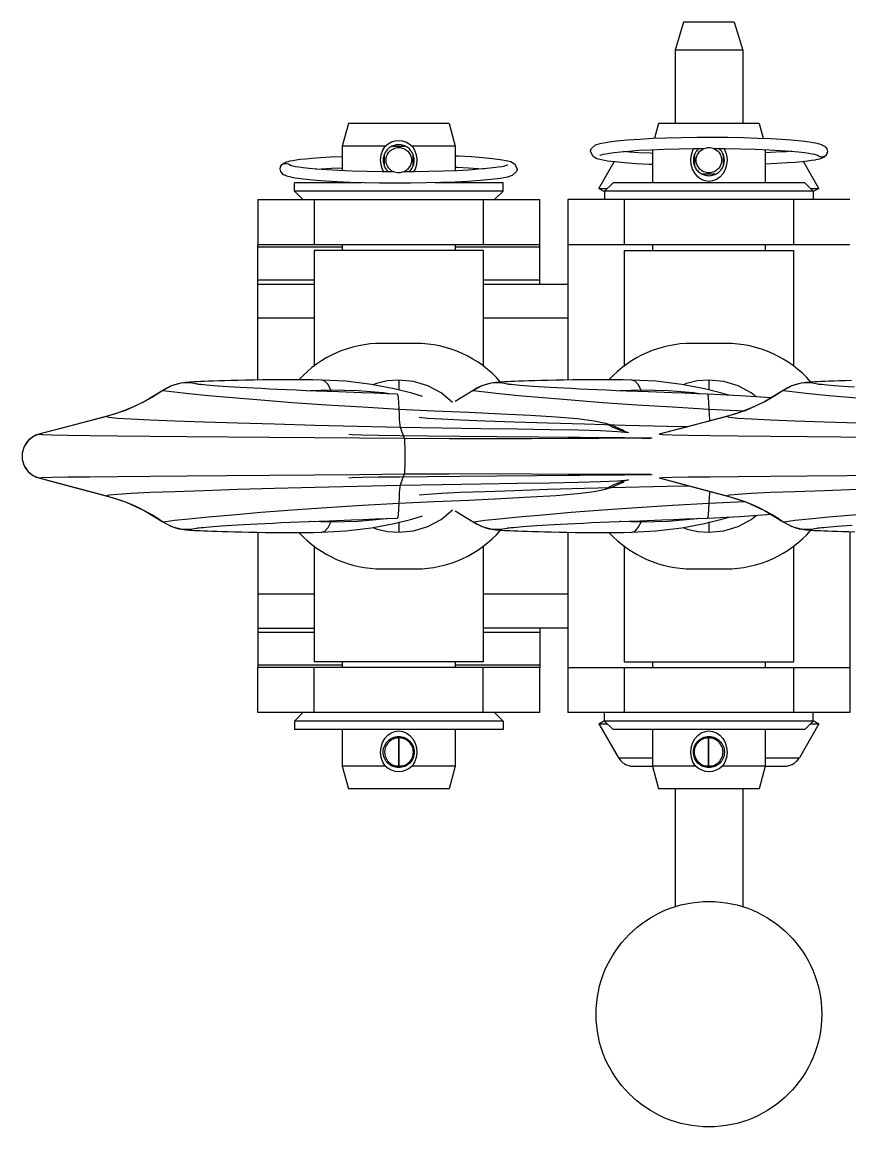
# Model space of a CAD drawing. Extents: x -1361 to 25435, y 363 to 30236.
# Drawn here: x 9866.2 to 10013, y 17335.7 to 17531.7 of the extents above; entities that cross this region are included whole.
import ezdxf

# ---------------------------------------------------------------- set-up
doc = ezdxf.new("R2010")
doc.units = 0
doc.header["$LTSCALE"] = 150
doc.linetypes.add('PHANTOM', pattern=[2.1, 1.25, -0.2, 0.125, -0.2, 0.125, -0.2])
doc.layers.get('0').update_dxf_attribs({"linetype": 'CONTINUOUS'})
doc.layers.add('S0PH1', color=1, linetype='PHANTOM')

# ---------------------------------------------------------------- blocks, each defined once
blk = doc.blocks.new('hiab2')
at = {"color": 0, "linetype": 'ByBlock'}
for p, q in [((-1451.2, 77), (-1452.7, 72)), ((-1442.2, 77), (-1451.2, 77)), ((-1442.2, 77), (-1440.7, 72)), ((-1440.7, 72), (-1452.7, 72)), ((-1452.7, 72), (-1452.7, 59)), ((-1440.7, 72), (-1440.7, 59)), ((-1510.63, 59), (-1511.7, 55)), ((-1492.77, 59), (-1510.63, 59)), ((-1492.77, 59), (-1491.7, 55)), ((-1455.63, 59), (-1456.33, 56.39)), ((-1437.77, 59), (-1455.63, 59)), ((-1437.77, 59), (-1437.07, 56.39)), ((-1504.09, 55), (-1511.7, 55)), ((-1511.7, 55), (-1511.7, 50.62)), ((-1502.79, 55), (-1500.61, 55)), ((-1491.7, 55), (-1499.31, 55)), ((-1491.7, 55), (-1491.7, 50.62)), ((-1504.32, 53.31), (-1504.2, 53.31)), ((-1504.2, 51.41), (-1504.2, 53.59)), ((-1499.2, 53.59), (-1499.2, 51.41)), ((-1499.2, 53.49), (-1499.16, 53.49)), ((-1467.7, 54.03), (-1467.69, 54.15)), ((-1456.7, 54.38), (-1456.7, 48.5)), ((-1449.2, 53.51), (-1449.23, 53.51)), ((-1449.2, 51.41), (-1449.2, 53.59)), ((-1444.2, 53.59), (-1444.2, 51.41)), ((-1436.7, 54.38), (-1436.7, 48.5)), ((-1425.7, 54.04), (-1425.74, 53.76)), ((-1522.7, 50.96), (-1522.66, 51.24)), ((-1499.2, 51.49), (-1499.17, 51.49)), ((-1480.7, 50.97), (-1480.71, 50.85)), ((-1466.2, 47.5), (-1463.49, 52.2)), ((-1449.2, 51.51), (-1449.24, 51.51)), ((-1444.08, 51.69), (-1444.2, 51.69)), ((-1427.2, 47.5), (-1429.95, 52.26)), ((-1445.61, 50), (-1447.79, 50)), ((-1508.22, 48.5), (-1520.2, 48.5)), ((-1520.2, 47), (-1520.2, 48.5)), ((-1511.7, 48.62), (-1511.7, 48.5)), ((-1483.2, 48.5), (-1495.24, 48.5)), ((-1491.7, 48.62), (-1491.7, 48.5)), ((-1483.2, 47), (-1483.2, 48.5)), ((-1466.2, 47.5), (-1464.7, 47.5)), ((-1466.2, 47.5), (-1465.2, 46.92)), ((-1463.7, 48.5), (-1465.2, 47)), ((-1429.7, 48.5), (-1463.7, 48.5)), ((-1429.7, 48.5), (-1428.2, 47)), ((-1428.7, 47.5), (-1427.2, 47.5)), ((-1427.2, 47.5), (-1428.2, 46.92)), ((-1526.7, 45.5), (-1476.7, 45.5)), ((-1526.7, 45.5), (-1526.7, 37.5)), ((-1483.2, 47), (-1520.2, 47)), ((-1518.7, 45.5), (-1520.2, 47)), ((-1516.7, 45.5), (-1516.7, 37.5)), ((-1486.7, 45.5), (-1486.7, 37.5)), ((-1484.7, 45.5), (-1483.2, 47)), ((-1476.7, 37.5), (-1476.7, 45.5)), ((-1421.7, 45.5), (-1471.7, 45.5)), ((-1471.7, 45.5), (-1471.7, 13.5)), ((-1428.2, 47), (-1465.2, 47)), ((-1465.2, 47), (-1465.2, 45.5)), ((-1461.7, 45.5), (-1461.7, 37.5)), ((-1431.7, 45.5), (-1431.7, 37.5)), ((-1428.2, 47), (-1428.2, 45.5)), ((-1476.7, 37.5), (-1526.7, 37.5)), ((-1526.7, 13.5), (-1526.7, 37.5)), ((-1511.7, 37.5), (-1511.7, 36.5)), ((-1491.7, 37.5), (-1491.7, 36.5)), ((-1476.7, 30.5), (-1476.7, 37.5)), ((-1421.7, 37.5), (-1471.7, 37.5)), ((-1456.7, 37.5), (-1456.7, 36.5)), ((-1436.7, 37.5), (-1436.7, 36.5)), ((-1526.7, 37.11), (-1511.7, 37.11)), ((-1486.7, 36.5), (-1516.7, 36.5)), ((-1516.7, 36.5), (-1516.7, 15.92)), ((-1491.7, 37.11), (-1476.7, 37.11)), ((-1486.7, 36.5), (-1486.7, 15.92)), ((-1461.7, 36.5), (-1431.7, 36.5)), ((-1461.7, 36.5), (-1461.7, 15.92)), ((-1431.7, 36.5), (-1431.7, 15.92)), ((-1526.7, 31.28), (-1516.7, 31.28)), ((-1526.7, 30.5), (-1516.7, 30.5)), ((-1486.7, 31.28), (-1476.7, 31.28)), ((-1486.7, 30.5), (-1471.7, 30.5)), ((-1516.7, 24.5), (-1526.7, 24.5)), ((-1471.7, 24.5), (-1486.7, 24.5)), ((-1498.7, 20), (-1504.7, 20)), ((-1443.7, 20), (-1449.7, 20)), ((-1541.98, 12.46), (-1543.51, 11.65)), ((-1540.32, 12.92), (-1541.98, 12.46)), ((-1501.7, 13.5), (-1501.7, 11.68)), ((-1486.98, 12.46), (-1488.51, 11.65)), ((-1485.32, 12.92), (-1486.98, 12.46)), ((-1446.7, 13.5), (-1446.7, 11.68)), ((-1431.98, 12.46), (-1433.51, 11.65)), ((-1430.32, 12.92), (-1431.98, 12.46)), ((-1543.51, 11.65), (-1546.85, 9.62)), ((-1513.68, 11.44), (-1513.72, 11.71)), ((-1497.47, 10.6), (-1499.38, 11.16)), ((-1488.51, 11.65), (-1491.69, 9.71)), ((-1458.68, 11.44), (-1458.72, 11.71)), ((-1443.18, 10.81), (-1444.38, 11.16)), ((-1433.51, 11.65), (-1436.85, 9.62)), ((-1550.14, 8.12), (-1553.53, 7.02)), ((-1546.85, 9.62), (-1550.14, 8.12)), ((-1446.7, 8.36), (-1440.36, 8.06)), ((-1440.14, 8.12), (-1443.53, 7.02)), ((-1436.85, 9.62), (-1440.14, 8.12)), ((-1553.53, 7.02), (-1565.52, 3.87)), ((-1553.41, 7.08), (-1553.53, 7.02)), ((-1553.53, 7.02), (-1553.05, 6.89)), ((-1443.53, 7.02), (-1455.52, 3.87)), ((-1443.41, 7.08), (-1443.53, 7.02)), ((-1443.53, 7.02), (-1443.05, 6.89)), ((-1501.44, 5.16), (-1500.73, 3.17)), ((-1565.51, 3.88), (-1566.02, 3.71)), ((-1565.51, 3.88), (-1565.52, 3.87)), ((-1524.55, 3.37), (-1516.64, 3.31)), ((-1566.6, -3.41), (-1565.52, -3.87)), ((-1565.52, -3.87), (-1553.53, -7.02)), ((-1565.51, -3.88), (-1565.52, -3.87)), ((-1500.73, -3.17), (-1501.44, -5.16)), ((-1455.52, -3.87), (-1443.53, -7.02)), ((-1557.82, -5.91), (-1553.41, -7.08)), ((-1553.53, -7.02), (-1553.05, -6.89)), ((-1553.53, -7.02), (-1550.14, -8.12)), ((-1553.41, -7.08), (-1553.53, -7.02)), ((-1447.82, -5.91), (-1443.41, -7.08)), ((-1443.53, -7.02), (-1443.05, -6.89)), ((-1443.53, -7.02), (-1440.14, -8.12)), ((-1443.41, -7.08), (-1443.53, -7.02)), ((-1550.14, -8.12), (-1546.85, -9.62)), ((-1546.85, -9.62), (-1543.51, -11.65)), ((-1491.69, -9.71), (-1488.51, -11.65)), ((-1446.7, -8.36), (-1440.36, -8.06)), ((-1440.14, -8.12), (-1436.85, -9.62)), ((-1436.85, -9.62), (-1433.51, -11.65)), ((-1513.72, -11.71), (-1513.68, -11.44)), ((-1501.7, -11.68), (-1501.7, -13.5)), ((-1458.72, -11.71), (-1458.68, -11.44)), ((-1446.7, -11.68), (-1446.7, -13.5)), ((-1526.7, -13.5), (-1526.7, -37.5)), ((-1471.7, -13.5), (-1471.7, -45.5)), ((-1421.7, -13.4), (-1421.7, -45.5)), ((-1516.7, -15.92), (-1516.7, -36.5)), ((-1486.7, -15.92), (-1486.7, -36.5)), ((-1461.7, -15.92), (-1461.7, -36.5)), ((-1431.7, -15.92), (-1431.7, -36.5)), ((-1504.7, -20), (-1498.7, -20)), ((-1449.7, -20), (-1443.7, -20)), ((-1516.7, -24.5), (-1526.7, -24.5)), ((-1471.7, -24.5), (-1486.7, -24.5)), ((-1526.7, -30.5), (-1516.7, -30.5)), ((-1516.7, -31.28), (-1526.7, -31.28)), ((-1471.7, -30.5), (-1486.7, -30.5)), ((-1476.7, -31.28), (-1486.7, -31.28)), ((-1476.7, -30.5), (-1476.7, -37.5)), ((-1511.7, -37.11), (-1526.7, -37.11)), ((-1486.7, -36.5), (-1516.7, -36.5)), ((-1511.7, -36.5), (-1511.7, -37.5)), ((-1491.7, -36.5), (-1491.7, -37.5)), ((-1476.7, -37.11), (-1491.7, -37.11)), ((-1461.7, -36.5), (-1431.7, -36.5)), ((-1456.7, -36.5), (-1456.7, -37.5)), ((-1436.7, -36.5), (-1436.7, -37.5)), ((-1476.7, -37.5), (-1526.7, -37.5)), ((-1526.7, -45.5), (-1526.7, -37.5)), ((-1516.7, -45.5), (-1516.7, -37.5)), ((-1486.7, -45.5), (-1486.7, -37.5)), ((-1476.7, -45.5), (-1476.7, -37.5)), ((-1471.7, -37.5), (-1421.7, -37.5)), ((-1461.7, -37.5), (-1461.7, -45.5)), ((-1431.7, -37.5), (-1431.7, -45.5)), ((-1476.7, -45.5), (-1526.7, -45.5)), ((-1518.7, -45.5), (-1520.2, -47)), ((-1483.2, -47), (-1520.2, -47)), ((-1520.2, -47), (-1520.2, -48.5)), ((-1484.7, -45.5), (-1483.2, -47)), ((-1483.2, -47), (-1483.2, -48.5)), ((-1421.7, -45.5), (-1471.7, -45.5)), ((-1466.2, -47.5), (-1465.2, -46.92)), ((-1465.2, -47), (-1465.2, -45.5)), ((-1428.2, -47), (-1465.2, -47)), ((-1463.7, -48.5), (-1465.2, -47)), ((-1429.7, -48.5), (-1428.2, -47)), ((-1428.2, -47), (-1428.2, -45.5)), ((-1428.2, -46.92), (-1427.2, -47.5)), ((-1483.2, -48.5), (-1520.2, -48.5)), ((-1511.7, -48.5), (-1511.7, -55)), ((-1491.7, -48.5), (-1491.7, -55)), ((-1466.2, -47.5), (-1464.7, -47.5)), ((-1466.2, -47.5), (-1462.74, -53.5)), ((-1429.7, -48.5), (-1463.7, -48.5)), ((-1456.7, -48.5), (-1456.7, -55)), ((-1436.7, -48.5), (-1436.7, -55)), ((-1427.2, -47.5), (-1430.66, -53.5)), ((-1428.7, -47.5), (-1427.2, -47.5)), ((-1500.61, -50), (-1502.79, -50)), ((-1501.7, -55), (-1501.7, -50)), ((-1501.6, -55), (-1501.6, -50)), ((-1445.61, -50), (-1447.79, -50)), ((-1446.8, -55), (-1446.8, -50)), ((-1446.7, -55), (-1446.7, -50)), ((-1462.74, -53.5), (-1456.7, -53.5)), ((-1436.7, -53.5), (-1430.66, -53.5)), ((-1504.09, -55), (-1511.7, -55)), ((-1511.7, -55), (-1510.63, -59)), ((-1500.61, -55), (-1502.79, -55)), ((-1491.7, -55), (-1499.31, -55)), ((-1491.7, -55), (-1492.77, -59)), ((-1460.14, -55), (-1456.7, -55)), ((-1449.09, -55), (-1456.7, -55)), ((-1456.7, -55), (-1455.63, -59)), ((-1445.61, -55), (-1447.79, -55)), ((-1436.7, -55), (-1444.31, -55)), ((-1436.7, -55), (-1437.77, -59)), ((-1436.7, -55), (-1433.26, -55)), ((-1492.77, -59), (-1510.63, -59)), ((-1437.77, -59), (-1455.63, -59)), ((-1452.7, -59), (-1452.7, -79.95)), ((-1440.7, -59), (-1440.7, -79.95))]:
    blk.add_line(p, q, dxfattribs=at)
for points in [[(-1504.35, 50.43), (-1504.58, 50.83), (-1504.84, 51.68), (-1504.92, 52.57), (-1504.81, 53.45), (-1504.53, 54.28), (-1504.09, 55)], [(-1504.09, 55), (-1503.56, 55.42), (-1502.96, 55.73), (-1502.33, 55.93), (-1501.7, 55.99)], [(-1501.7, 55.99), (-1501.07, 55.93), (-1500.44, 55.74), (-1499.84, 55.42), (-1499.31, 55)], [(-1499.31, 55), (-1498.88, 54.29), (-1498.59, 53.48), (-1498.48, 52.61), (-1498.55, 51.75), (-1498.79, 50.91), (-1499.05, 50.43)], [(-1467.69, 54.15), (-1467.59, 54.53), (-1466.81, 55.22), (-1465.96, 55.49), (-1464.73, 55.72), (-1463.1, 55.93), (-1461.14, 56.11), (-1458.96, 56.26), (-1456.63, 56.38), (-1454.17, 56.47), (-1451.56, 56.54), (-1448.83, 56.58), (-1446.04, 56.59), (-1443.27, 56.56), (-1440.58, 56.51), (-1438.05, 56.43), (-1435.77, 56.34), (-1433.79, 56.22), (-1432.13, 56.1), (-1430.8, 55.98), (-1429.75, 55.87), (-1428.93, 55.76), (-1428.29, 55.66), (-1427.79, 55.57), (-1427.39, 55.48), (-1427.08, 55.4), (-1426.82, 55.31), (-1426.6, 55.23), (-1426.41, 55.13), (-1426.22, 55.01), (-1426.02, 54.83), (-1425.81, 54.53), (-1425.7, 54.04)], [(-1522.7, 50.96), (-1522.64, 51.33), (-1522.47, 51.64), (-1522.26, 51.85), (-1522.06, 52), (-1521.84, 52.11), (-1521.58, 52.2), (-1521.29, 52.29), (-1520.92, 52.38), (-1520.47, 52.47), (-1519.9, 52.56), (-1519.18, 52.66), (-1518.25, 52.77), (-1517.06, 52.88), (-1515.58, 52.98), (-1513.77, 53.09), (-1511.7, 53.18)], [(-1491.7, 53.29), (-1491.09, 53.27), (-1488.78, 53.14), (-1486.76, 52.99), (-1485.07, 52.82), (-1483.73, 52.65), (-1482.67, 52.46), (-1481.85, 52.24), (-1481.15, 51.87), (-1480.7, 50.97)], [(-1456.7, 51.71), (-1457.31, 51.73), (-1459.62, 51.86), (-1461.64, 52.01), (-1463.33, 52.18), (-1464.67, 52.35), (-1465.73, 52.54), (-1466.55, 52.76), (-1467.25, 53.13), (-1467.7, 54.03)], [(-1466.02, 53.39), (-1466.02, 53.38), (-1465.96, 53.41), (-1465.77, 53.47), (-1465.45, 53.56), (-1464.98, 53.65), (-1464.33, 53.76), (-1463.47, 53.88), (-1462.35, 54), (-1460.92, 54.12), (-1459.15, 54.25), (-1457.03, 54.36), (-1454.64, 54.46), (-1452.06, 54.53), (-1449.36, 54.57), (-1447.55, 54.58)], [(-1456.7, 53.71), (-1457.1, 53.73), (-1459.1, 53.83), (-1460.79, 53.95), (-1461.85, 54.04)], [(-1446.7, 48.75), (-1447.35, 48.83), (-1448.05, 49.1), (-1448.69, 49.56), (-1449.21, 50.17), (-1449.61, 50.91), (-1449.85, 51.75), (-1449.92, 52.61), (-1449.81, 53.48), (-1449.52, 54.29), (-1449.35, 54.57)], [(-1444.05, 54.57), (-1443.87, 54.28), (-1443.59, 53.45), (-1443.48, 52.57), (-1443.56, 51.68), (-1443.82, 50.83), (-1444.24, 50.09), (-1444.77, 49.5), (-1445.38, 49.08), (-1446.04, 48.83), (-1446.7, 48.75)], [(-1445.85, 54.58), (-1443.83, 54.57), (-1441.09, 54.52), (-1438.47, 54.45), (-1436.07, 54.35), (-1433.95, 54.23), (-1432.2, 54.1), (-1430.82, 53.98), (-1429.77, 53.86), (-1428.98, 53.75), (-1428.39, 53.65), (-1427.95, 53.56), (-1427.65, 53.48), (-1427.45, 53.41)], [(-1431.98, 54.08), (-1432.97, 54.01), (-1434.8, 53.91), (-1436.7, 53.83)], [(-1425.7, 54.04), (-1425.76, 53.67), (-1425.93, 53.36), (-1426.14, 53.15), (-1426.34, 53), (-1426.56, 52.89), (-1426.82, 52.8), (-1427.11, 52.71), (-1427.48, 52.62), (-1427.93, 52.53), (-1428.5, 52.44), (-1429.22, 52.34), (-1430.15, 52.23), (-1431.34, 52.12), (-1432.82, 52.02), (-1434.63, 51.91), (-1436.7, 51.82)], [(-1425.74, 53.76), (-1425.86, 53.5), (-1426.05, 53.29), (-1426.28, 53.14), (-1426.56, 53.06), (-1426.84, 53.06), (-1427.12, 53.14), (-1427.35, 53.29), (-1427.47, 53.42)], [(-1522.66, 51.24), (-1522.54, 51.5), (-1522.35, 51.71), (-1522.12, 51.86), (-1521.84, 51.94), (-1521.56, 51.94), (-1521.28, 51.86), (-1521.05, 51.71), (-1520.93, 51.58)], [(-1502.55, 50.42), (-1504.57, 50.43), (-1507.31, 50.48), (-1509.93, 50.55), (-1512.33, 50.65), (-1514.45, 50.77), (-1516.2, 50.9), (-1517.58, 51.02), (-1518.63, 51.14), (-1519.42, 51.25), (-1520.01, 51.35), (-1520.45, 51.44), (-1520.75, 51.52), (-1520.95, 51.59)], [(-1516.42, 50.92), (-1515.43, 50.99), (-1513.6, 51.09), (-1511.7, 51.17)], [(-1482.38, 51.61), (-1482.38, 51.62), (-1482.44, 51.59), (-1482.63, 51.53), (-1482.95, 51.44), (-1483.42, 51.35), (-1484.07, 51.24), (-1484.93, 51.12), (-1486.05, 51), (-1487.48, 50.88), (-1489.25, 50.75), (-1491.37, 50.64), (-1493.76, 50.54), (-1496.34, 50.47), (-1499.04, 50.43), (-1500.85, 50.42)], [(-1491.7, 51.29), (-1491.3, 51.27), (-1489.3, 51.17), (-1487.6, 51.05), (-1486.55, 50.96)], [(-1507.82, 48.49), (-1510.35, 48.57), (-1512.63, 48.66), (-1514.61, 48.78), (-1516.27, 48.9), (-1517.6, 49.02), (-1518.65, 49.13), (-1519.47, 49.24), (-1520.11, 49.34), (-1520.61, 49.43), (-1521.01, 49.52), (-1521.32, 49.6), (-1521.58, 49.69), (-1521.8, 49.77), (-1521.99, 49.87), (-1522.18, 49.99), (-1522.38, 50.17), (-1522.59, 50.47), (-1522.7, 50.96)], [(-1480.71, 50.85), (-1480.81, 50.47), (-1481.59, 49.78), (-1482.44, 49.51), (-1483.67, 49.28), (-1485.3, 49.07), (-1487.26, 48.89), (-1489.44, 48.74), (-1491.77, 48.62), (-1494.23, 48.53)], [(-1494.23, 48.53), (-1496.84, 48.46), (-1499.57, 48.42), (-1502.36, 48.41), (-1505.13, 48.44), (-1507.82, 48.49)], [(-1515.35, 13.5), (-1516.92, 13.52), (-1518.85, 13.54), (-1520.72, 13.55), (-1522.52, 13.54), (-1524.24, 13.53), (-1525.87, 13.51), (-1527.4, 13.49), (-1528.84, 13.46), (-1530.18, 13.43), (-1531.42, 13.41), (-1532.56, 13.38), (-1533.6, 13.35), (-1534.55, 13.32), (-1535.4, 13.29), (-1536.16, 13.26), (-1536.84, 13.23), (-1537.43, 13.2), (-1537.95, 13.17), (-1538.4, 13.14), (-1538.8, 13.12), (-1539.17, 13.09), (-1539.53, 13.05), (-1539.89, 13.01), (-1540.29, 12.94), (-1540.8, 12.84), (-1541.44, 12.67), (-1542.15, 12.4), (-1542.84, 12.06), (-1543.51, 11.65)], [(-1536.89, 12.64), (-1538.59, 12.98), (-1540.32, 12.92)], [(-1508.23, 11.24), (-1512.4, 11.4), (-1514.38, 11.47), (-1516.29, 11.54), (-1518.11, 11.61), (-1519.86, 11.69), (-1521.53, 11.76), (-1523.12, 11.83), (-1524.62, 11.9), (-1526.05, 11.97), (-1527.39, 12.04), (-1528.65, 12.11), (-1529.82, 12.17), (-1530.91, 12.24), (-1531.92, 12.3), (-1532.85, 12.36), (-1533.69, 12.42), (-1534.46, 12.48), (-1535.14, 12.54), (-1535.74, 12.59), (-1536.26, 12.63), (-1536.7, 12.68), (-1537.05, 12.71), (-1537.32, 12.75), (-1537.49, 12.77), (-1537.52, 12.77)], [(-1499.38, 11.16), (-1502.5, 11.94), (-1506.51, 12.7), (-1511.09, 13.27), (-1515.35, 13.5)], [(-1513.72, 11.71), (-1514.22, 12.68), (-1514.78, 13.29), (-1515.35, 13.5)], [(-1501.7, 13.5), (-1503.76, 13.34), (-1505.66, 12.91), (-1506.29, 12.66)], [(-1492.15, 9.54), (-1494.19, 11.22), (-1496.53, 12.47), (-1499.07, 13.24), (-1501.7, 13.5)], [(-1460.35, 13.5), (-1461.92, 13.52), (-1463.85, 13.54), (-1465.72, 13.55), (-1467.52, 13.54), (-1469.24, 13.53), (-1470.87, 13.51), (-1472.4, 13.49), (-1473.84, 13.46), (-1475.18, 13.43), (-1476.42, 13.41), (-1477.56, 13.38), (-1478.6, 13.35), (-1479.55, 13.32), (-1480.4, 13.29), (-1481.16, 13.26), (-1481.84, 13.23), (-1482.43, 13.2), (-1482.95, 13.17), (-1483.4, 13.14), (-1483.8, 13.12), (-1484.17, 13.09), (-1484.53, 13.05), (-1484.89, 13.01), (-1485.3, 12.94), (-1485.8, 12.84), (-1486.44, 12.67), (-1487.15, 12.4), (-1487.84, 12.06), (-1488.51, 11.65)], [(-1481.89, 12.64), (-1483.59, 12.98), (-1485.32, 12.92)], [(-1453.23, 11.24), (-1457.4, 11.4), (-1459.38, 11.47), (-1461.29, 11.54), (-1463.11, 11.61), (-1464.86, 11.69), (-1466.53, 11.76), (-1468.12, 11.83), (-1469.62, 11.9), (-1471.05, 11.97), (-1472.39, 12.04), (-1473.65, 12.11), (-1474.82, 12.17), (-1475.91, 12.24), (-1476.92, 12.3), (-1477.85, 12.36), (-1478.69, 12.42), (-1479.46, 12.48), (-1480.14, 12.54), (-1480.74, 12.59), (-1481.26, 12.63), (-1481.7, 12.68), (-1482.05, 12.71), (-1482.32, 12.75), (-1482.49, 12.77), (-1482.52, 12.77)], [(-1444.38, 11.16), (-1447.5, 11.94), (-1451.51, 12.7), (-1456.09, 13.27), (-1460.35, 13.5)], [(-1458.72, 11.71), (-1459.22, 12.68), (-1459.78, 13.29), (-1460.35, 13.5)], [(-1446.7, 13.5), (-1448.76, 13.34), (-1450.66, 12.91), (-1451.29, 12.66)], [(-1438.33, 10.51), (-1439.19, 11.22), (-1441.53, 12.47), (-1444.07, 13.24), (-1446.7, 13.5)], [(-1421.42, 13.41), (-1422.56, 13.38), (-1423.6, 13.35), (-1424.55, 13.32), (-1425.4, 13.29), (-1426.16, 13.26), (-1426.84, 13.23), (-1427.43, 13.2), (-1427.95, 13.17), (-1428.4, 13.14), (-1428.8, 13.12), (-1429.17, 13.09), (-1429.53, 13.05), (-1429.89, 13.01), (-1430.3, 12.94), (-1430.8, 12.84), (-1431.44, 12.67), (-1432.15, 12.4), (-1432.84, 12.06), (-1433.51, 11.65)], [(-1426.89, 12.64), (-1428.59, 12.98), (-1430.32, 12.92)], [(-1420.91, 12.24), (-1421.92, 12.3), (-1422.85, 12.36), (-1423.69, 12.42), (-1424.46, 12.48), (-1425.14, 12.54), (-1425.74, 12.59), (-1426.26, 12.63), (-1426.7, 12.68), (-1427.05, 12.71), (-1427.32, 12.75), (-1427.49, 12.77), (-1427.52, 12.77)], [(-1543.51, 11.65), (-1544.43, 11.03), (-1545.48, 10.38), (-1546.63, 9.74), (-1547.85, 9.13), (-1549.14, 8.55), (-1550.5, 8.01), (-1551.93, 7.51), (-1553.41, 7.08)], [(-1543.51, 11.65), (-1542.99, 11.57), (-1541.45, 11.39), (-1538.91, 11.12), (-1535.45, 10.78), (-1531.16, 10.39), (-1526.14, 9.97), (-1520.53, 9.54), (-1514.48, 9.11), (-1508.15, 8.72), (-1501.7, 8.36)], [(-1513.72, 11.71), (-1517.33, 11.6), (-1517.43, 11.59)], [(-1503.38, 11.06), (-1504.43, 11.2), (-1508.89, 11.57), (-1513.72, 11.71)], [(-1501.95, 11), (-1503.82, 11.07), (-1506.05, 11.16), (-1508.23, 11.24)], [(-1501.95, 11), (-1501.88, 10.85), (-1501.81, 10.34), (-1501.75, 9.49), (-1501.7, 8.36)], [(-1488.51, 11.65), (-1487.99, 11.57), (-1486.45, 11.39), (-1483.91, 11.12), (-1480.45, 10.78), (-1476.16, 10.39), (-1471.14, 9.97), (-1465.53, 9.54), (-1459.48, 9.11), (-1453.15, 8.72), (-1446.7, 8.36)], [(-1458.72, 11.71), (-1462.33, 11.6), (-1462.43, 11.59)], [(-1448.38, 11.06), (-1449.43, 11.2), (-1453.89, 11.57), (-1458.72, 11.71)], [(-1446.95, 11), (-1448.82, 11.07), (-1451.05, 11.16), (-1453.23, 11.24)], [(-1435.6, 10.32), (-1441.24, 10.71), (-1446.95, 11)], [(-1446.95, 11), (-1446.88, 10.85), (-1446.81, 10.34), (-1446.75, 9.49), (-1446.7, 8.36)], [(-1433.51, 11.65), (-1434.43, 11.03), (-1435.48, 10.38), (-1436.63, 9.74), (-1437.85, 9.13), (-1439.14, 8.55), (-1440.5, 8.01), (-1441.93, 7.51), (-1443.41, 7.08)], [(-1433.51, 11.65), (-1432.99, 11.57), (-1431.45, 11.39), (-1428.91, 11.12), (-1425.45, 10.78), (-1421.16, 10.39), (-1416.14, 9.97), (-1410.53, 9.54), (-1404.48, 9.11), (-1398.15, 8.72), (-1391.7, 8.36)], [(-1501.7, 8.36), (-1495.39, 8.06), (-1489.29, 7.79), (-1483.56, 7.52), (-1478.35, 7.25), (-1473.78, 6.96), (-1469.98, 6.65), (-1467.04, 6.29), (-1465.04, 5.87)], [(-1501.7, 8.36), (-1501.65, 7.27), (-1501.61, 6.56), (-1501.57, 5.99), (-1501.51, 5.5), (-1501.44, 5.16)], [(-1446.7, 8.36), (-1446.65, 7.27), (-1446.61, 6.56), (-1446.59, 6.24)], [(-1553.41, 7.08), (-1557.82, 5.91), (-1561.82, 4.85), (-1565.51, 3.88)], [(-1553.05, 6.89), (-1551.58, 6.74), (-1549.13, 6.59), (-1545.76, 6.42), (-1541.38, 6.25), (-1536.18, 6.07), (-1530.28, 5.89), (-1523.74, 5.7), (-1516.56, 5.51), (-1509.08, 5.33), (-1501.44, 5.16)], [(-1498.05, 6.89), (-1496.58, 6.74), (-1494.13, 6.59), (-1490.76, 6.42), (-1486.38, 6.25), (-1481.18, 6.07), (-1475.28, 5.89), (-1468.74, 5.7), (-1461.56, 5.51), (-1454.08, 5.33), (-1450.33, 5.25)], [(-1443.41, 7.08), (-1447.82, 5.91), (-1451.82, 4.85), (-1455.51, 3.88)], [(-1443.05, 6.89), (-1441.58, 6.74), (-1439.13, 6.59), (-1435.76, 6.42), (-1431.38, 6.25), (-1426.18, 6.07), (-1420.28, 5.89), (-1413.74, 5.7), (-1406.56, 5.51), (-1399.08, 5.33), (-1391.44, 5.16)], [(-1501.44, 5.16), (-1494.04, 5.02), (-1487.06, 4.91), (-1480.61, 4.82), (-1474.84, 4.73), (-1469.91, 4.64), (-1465.9, 4.52), (-1462.9, 4.37), (-1460.98, 4.19)], [(-1465.04, 5.87), (-1463.91, 5.48), (-1462.83, 5.04), (-1461.7, 4.54)], [(-1465.04, 5.87), (-1463.72, 5.15), (-1462.4, 4.61), (-1460.98, 4.19)], [(-1566.02, 3.71), (-1566.64, 3.38), (-1567.26, 2.9), (-1567.81, 2.25), (-1568.24, 1.43), (-1568.48, 0.48), (-1568.47, -0.51), (-1568.23, -1.46), (-1567.8, -2.28), (-1567.25, -2.92), (-1566.63, -3.39)], [(-1565.52, 3.87), (-1566.6, 3.41), (-1567.49, 2.66), (-1568.13, 1.7), (-1568.46, 0.59), (-1568.46, -0.59), (-1568.13, -1.7), (-1567.49, -2.66), (-1566.6, -3.41)], [(-1565.52, 3.87), (-1564.95, 3.81), (-1563.22, 3.75), (-1560.37, 3.7), (-1556.48, 3.65), (-1551.57, 3.6), (-1545.8, 3.54), (-1539.29, 3.49), (-1524.55, 3.37)], [(-1516.64, 3.31), (-1508.64, 3.24), (-1500.73, 3.17)], [(-1510.52, 3.87), (-1509.95, 3.81), (-1508.22, 3.75), (-1505.37, 3.7), (-1501.48, 3.65), (-1496.57, 3.6), (-1490.8, 3.54), (-1484.29, 3.49), (-1469.55, 3.37)], [(-1500.73, 3.17), (-1492.75, 3.12), (-1485.15, 3.11), (-1478.16, 3.14), (-1471.7, 3.18), (-1466.23, 3.21), (-1461.87, 3.23), (-1458.52, 3.19), (-1456.98, 3.12)], [(-1500.73, 3.17), (-1500.69, 2.88), (-1500.65, 2.35), (-1500.62, 1.64), (-1500.6, 0.85), (-1500.59, 0), (-1500.6, -0.85), (-1500.62, -1.64), (-1500.65, -2.35), (-1500.69, -2.88), (-1500.73, -3.17)], [(-1469.55, 3.37), (-1461.64, 3.31), (-1456.77, 3.27)], [(-1455.52, 3.87), (-1454.95, 3.81), (-1453.22, 3.75), (-1450.37, 3.7), (-1446.48, 3.65), (-1441.57, 3.6), (-1435.8, 3.54), (-1429.29, 3.49), (-1414.55, 3.37)], [(-1566.63, -3.39), (-1566.01, -3.71), (-1565.51, -3.88)], [(-1565.52, -3.87), (-1564.95, -3.81), (-1563.22, -3.75), (-1560.37, -3.7), (-1556.48, -3.65), (-1551.57, -3.6), (-1545.8, -3.54), (-1539.29, -3.49), (-1532.2, -3.43), (-1524.55, -3.37), (-1516.64, -3.31)], [(-1565.51, -3.88), (-1561.82, -4.85), (-1557.82, -5.91)], [(-1516.64, -3.31), (-1508.64, -3.24), (-1500.73, -3.17)], [(-1510.52, -3.87), (-1509.95, -3.81), (-1508.22, -3.75), (-1505.37, -3.7), (-1501.48, -3.65), (-1496.57, -3.6), (-1490.8, -3.54), (-1484.29, -3.49), (-1477.2, -3.43), (-1469.55, -3.37), (-1461.64, -3.31), (-1456.77, -3.27)], [(-1500.73, -3.17), (-1492.75, -3.12), (-1485.15, -3.11), (-1478.16, -3.14), (-1471.7, -3.18), (-1466.23, -3.21), (-1461.87, -3.23), (-1458.52, -3.19), (-1456.98, -3.12)], [(-1455.52, -3.87), (-1454.95, -3.81), (-1453.22, -3.75), (-1450.37, -3.7), (-1446.48, -3.65), (-1441.57, -3.6), (-1435.8, -3.54), (-1429.29, -3.49), (-1422.2, -3.43), (-1414.55, -3.37), (-1406.64, -3.31), (-1398.64, -3.24), (-1390.73, -3.17)], [(-1455.51, -3.88), (-1451.82, -4.85), (-1447.82, -5.91)], [(-1553.05, -6.89), (-1551.58, -6.74), (-1549.13, -6.59), (-1545.76, -6.42), (-1541.38, -6.25), (-1536.18, -6.07), (-1530.28, -5.89), (-1523.74, -5.7), (-1516.56, -5.51), (-1509.08, -5.33), (-1501.44, -5.16)], [(-1501.44, -5.16), (-1501.51, -5.5), (-1501.57, -5.99), (-1501.61, -6.56), (-1501.65, -7.28), (-1501.7, -8.36)], [(-1501.7, -8.36), (-1495.39, -8.06), (-1489.29, -7.79), (-1483.56, -7.52), (-1478.35, -7.25), (-1473.78, -6.96), (-1469.98, -6.65), (-1467.04, -6.29), (-1465.04, -5.87)], [(-1501.44, -5.16), (-1494.04, -5.02), (-1487.06, -4.91), (-1480.61, -4.82), (-1474.84, -4.73), (-1469.91, -4.64), (-1465.9, -4.52), (-1462.9, -4.37), (-1460.98, -4.19)], [(-1498.05, -6.89), (-1496.58, -6.74), (-1494.13, -6.59), (-1490.76, -6.42), (-1486.38, -6.25), (-1481.18, -6.07), (-1475.28, -5.89), (-1468.74, -5.7), (-1461.56, -5.51), (-1454.08, -5.33), (-1450.33, -5.25)], [(-1460.98, -4.19), (-1462.4, -4.6), (-1463.71, -5.15), (-1465.04, -5.87)], [(-1465.04, -5.87), (-1463.91, -5.48), (-1462.83, -5.04), (-1461.7, -4.54)], [(-1443.05, -6.89), (-1441.58, -6.74), (-1439.13, -6.59), (-1435.76, -6.42), (-1431.38, -6.25), (-1426.18, -6.07), (-1420.28, -5.89), (-1413.74, -5.7), (-1406.56, -5.51), (-1399.08, -5.33), (-1391.44, -5.16)], [(-1553.41, -7.08), (-1551.93, -7.51), (-1550.5, -8.01), (-1549.14, -8.55), (-1547.85, -9.13), (-1546.63, -9.74), (-1545.48, -10.38), (-1544.43, -11.03), (-1543.51, -11.65)], [(-1446.59, -6.24), (-1446.61, -6.56), (-1446.65, -7.28), (-1446.7, -8.36)], [(-1443.41, -7.08), (-1441.93, -7.51), (-1440.5, -8.01), (-1439.14, -8.55), (-1437.85, -9.13), (-1436.63, -9.74), (-1435.48, -10.38), (-1434.43, -11.03), (-1433.51, -11.65)], [(-1543.51, -11.65), (-1542.99, -11.57), (-1541.45, -11.39), (-1538.91, -11.12), (-1535.45, -10.78), (-1531.16, -10.39), (-1526.14, -9.97), (-1520.53, -9.54), (-1514.48, -9.11), (-1508.15, -8.72), (-1501.7, -8.36)], [(-1501.7, -8.36), (-1501.75, -9.49), (-1501.81, -10.34), (-1501.88, -10.85), (-1501.95, -11)], [(-1501.7, -13.5), (-1499.08, -13.24), (-1496.54, -12.48), (-1494.2, -11.23), (-1492.15, -9.54)], [(-1488.51, -11.65), (-1487.99, -11.57), (-1486.45, -11.39), (-1483.91, -11.12), (-1480.45, -10.78), (-1476.16, -10.39), (-1471.14, -9.97), (-1465.53, -9.54), (-1459.48, -9.11), (-1453.15, -8.72), (-1446.7, -8.36)], [(-1446.7, -8.36), (-1446.75, -9.49), (-1446.81, -10.34), (-1446.88, -10.85), (-1446.95, -11)], [(-1433.51, -11.65), (-1432.99, -11.57), (-1431.45, -11.39), (-1428.91, -11.12), (-1425.45, -10.78), (-1421.16, -10.39), (-1416.14, -9.97), (-1410.53, -9.54), (-1404.48, -9.11), (-1398.15, -8.72), (-1391.7, -8.36)], [(-1543.51, -11.65), (-1541.98, -12.46), (-1540.32, -12.92), (-1538.59, -12.98), (-1537.55, -12.77)], [(-1543.51, -11.65), (-1542.78, -12.09), (-1542.03, -12.45), (-1541.28, -12.72), (-1540.67, -12.87), (-1540.2, -12.96), (-1539.81, -13.02), (-1539.47, -13.06), (-1539.13, -13.09), (-1538.78, -13.12), (-1538.39, -13.14), (-1537.97, -13.17), (-1537.49, -13.2), (-1536.93, -13.22), (-1536.3, -13.25), (-1535.6, -13.28), (-1534.81, -13.31), (-1533.94, -13.34), (-1532.99, -13.36), (-1531.94, -13.39), (-1530.81, -13.42), (-1529.59, -13.45), (-1528.27, -13.47), (-1526.87, -13.5), (-1525.39, -13.52), (-1523.82, -13.53), (-1522.17, -13.54), (-1520.45, -13.55), (-1518.66, -13.54), (-1516.82, -13.52), (-1515.35, -13.5)], [(-1537.54, -12.78), (-1537.55, -12.78), (-1537.49, -12.77), (-1537.33, -12.75), (-1537.07, -12.72), (-1536.74, -12.68), (-1536.32, -12.64), (-1535.83, -12.59), (-1535.26, -12.55), (-1534.62, -12.49), (-1533.9, -12.44), (-1533.11, -12.38), (-1532.24, -12.32), (-1531.29, -12.26), (-1530.27, -12.2), (-1529.17, -12.14), (-1527.99, -12.07), (-1526.74, -12), (-1525.41, -11.94), (-1524, -11.87), (-1522.52, -11.8), (-1520.96, -11.73), (-1519.32, -11.66), (-1517.61, -11.59), (-1515.82, -11.52), (-1513.97, -11.45)], [(-1513.72, -11.71), (-1517.33, -11.6), (-1517.44, -11.59)], [(-1515.35, -13.5), (-1514.78, -13.29), (-1514.22, -12.68), (-1513.72, -11.71)], [(-1513.97, -11.45), (-1510.05, -11.31), (-1508, -11.23), (-1505.89, -11.15), (-1503.74, -11.07), (-1501.95, -11)], [(-1503.38, -11.06), (-1504.43, -11.2), (-1508.89, -11.57), (-1513.72, -11.71)], [(-1502.5, -11.94), (-1499.38, -11.16), (-1497.47, -10.6)], [(-1488.51, -11.65), (-1486.98, -12.46), (-1485.32, -12.92), (-1483.59, -12.98), (-1482.55, -12.77)], [(-1488.51, -11.65), (-1487.78, -12.09), (-1487.03, -12.45), (-1486.28, -12.72), (-1485.67, -12.87), (-1485.2, -12.96), (-1484.81, -13.02), (-1484.47, -13.06), (-1484.13, -13.09), (-1483.78, -13.12), (-1483.39, -13.14), (-1482.97, -13.17), (-1482.49, -13.2), (-1481.93, -13.22), (-1481.3, -13.25), (-1480.6, -13.28), (-1479.81, -13.31), (-1478.94, -13.34), (-1477.99, -13.36), (-1476.94, -13.39), (-1475.81, -13.42), (-1474.59, -13.45), (-1473.27, -13.47), (-1471.87, -13.5), (-1470.39, -13.52), (-1468.82, -13.53), (-1467.17, -13.54), (-1465.45, -13.55), (-1463.66, -13.54), (-1461.82, -13.52), (-1460.35, -13.5)], [(-1482.54, -12.78), (-1482.55, -12.78), (-1482.49, -12.77), (-1482.33, -12.75), (-1482.07, -12.72), (-1481.74, -12.68), (-1481.32, -12.64), (-1480.83, -12.59), (-1480.26, -12.55), (-1479.62, -12.49), (-1478.9, -12.44), (-1478.11, -12.38), (-1477.24, -12.32), (-1476.29, -12.26), (-1475.27, -12.2), (-1474.17, -12.14), (-1472.99, -12.07), (-1471.74, -12), (-1470.41, -11.94), (-1469, -11.87), (-1467.52, -11.8), (-1465.96, -11.73), (-1464.32, -11.66), (-1462.61, -11.59), (-1460.82, -11.52), (-1458.97, -11.45)], [(-1458.72, -11.71), (-1462.33, -11.6), (-1462.44, -11.59)], [(-1460.35, -13.5), (-1459.78, -13.29), (-1459.22, -12.68), (-1458.72, -11.71)], [(-1458.97, -11.45), (-1455.05, -11.31), (-1453, -11.23), (-1450.89, -11.15), (-1448.74, -11.07), (-1446.95, -11)], [(-1448.38, -11.06), (-1449.43, -11.2), (-1453.89, -11.57), (-1458.72, -11.71)], [(-1447.5, -11.94), (-1444.38, -11.16), (-1443.18, -10.81)], [(-1446.95, -11), (-1441.24, -10.71), (-1435.6, -10.32)], [(-1446.7, -13.5), (-1444.08, -13.24), (-1441.54, -12.48), (-1439.2, -11.23), (-1438.33, -10.51)], [(-1433.51, -11.65), (-1431.98, -12.46), (-1430.32, -12.92), (-1428.59, -12.98), (-1427.55, -12.77)], [(-1433.51, -11.65), (-1432.78, -12.09), (-1432.03, -12.45), (-1431.28, -12.72), (-1430.67, -12.87), (-1430.2, -12.96), (-1429.81, -13.02), (-1429.47, -13.06), (-1429.13, -13.09), (-1428.78, -13.12), (-1428.39, -13.14), (-1427.97, -13.17), (-1427.49, -13.2), (-1426.93, -13.22), (-1426.3, -13.25), (-1425.6, -13.28), (-1424.81, -13.31), (-1423.94, -13.34), (-1422.99, -13.36), (-1421.94, -13.39), (-1420.81, -13.42)], [(-1427.54, -12.78), (-1427.55, -12.78), (-1427.49, -12.77), (-1427.33, -12.75), (-1427.07, -12.72), (-1426.74, -12.68), (-1426.32, -12.64), (-1425.83, -12.59), (-1425.26, -12.55), (-1424.62, -12.49), (-1423.9, -12.44), (-1423.11, -12.38), (-1422.24, -12.32), (-1421.29, -12.26)], [(-1515.35, -13.5), (-1511.09, -13.27), (-1506.51, -12.7), (-1502.5, -11.94)], [(-1506.29, -12.66), (-1505.54, -12.94), (-1503.69, -13.35), (-1501.7, -13.5)], [(-1460.35, -13.5), (-1456.09, -13.27), (-1451.51, -12.7), (-1447.5, -11.94)], [(-1451.29, -12.66), (-1450.54, -12.94), (-1448.69, -13.35), (-1446.7, -13.5)], [(-1504.09, -55), (-1504.53, -54.28), (-1504.81, -53.45), (-1504.92, -52.57), (-1504.84, -51.68), (-1504.58, -50.83), (-1504.16, -50.09), (-1503.63, -49.5), (-1503.02, -49.08), (-1502.36, -48.83), (-1501.7, -48.75)], [(-1501.7, -48.75), (-1501.05, -48.83), (-1500.36, -49.1), (-1499.71, -49.56), (-1499.19, -50.17), (-1498.79, -50.91), (-1498.55, -51.75), (-1498.48, -52.61), (-1498.59, -53.48), (-1498.88, -54.29), (-1499.31, -55)], [(-1449.09, -55), (-1449.52, -54.3), (-1449.81, -53.48), (-1449.92, -52.61), (-1449.85, -51.75), (-1449.61, -50.91), (-1449.21, -50.17), (-1448.69, -49.56), (-1448.05, -49.1), (-1447.35, -48.83), (-1446.7, -48.75)], [(-1446.7, -48.75), (-1446.04, -48.83), (-1445.38, -49.08), (-1444.77, -49.5), (-1444.24, -50.09), (-1443.82, -50.83), (-1443.56, -51.68), (-1443.48, -52.57), (-1443.59, -53.45), (-1443.87, -54.28), (-1444.31, -55)], [(-1501.7, -55.99), (-1502.33, -55.93), (-1502.96, -55.73), (-1503.56, -55.42), (-1504.09, -55)], [(-1499.31, -55), (-1499.84, -55.42), (-1500.44, -55.74), (-1501.07, -55.93), (-1501.7, -55.99)], [(-1446.7, -55.99), (-1447.33, -55.93), (-1447.96, -55.74), (-1448.56, -55.42), (-1449.09, -55)], [(-1444.31, -55), (-1444.84, -55.42), (-1445.44, -55.73), (-1446.07, -55.93), (-1446.7, -55.99)]]:
    blk.add_lwpolyline(points, dxfattribs=at)
for centre, radius in [((-1501.7, 52.5), 2.25), ((-1446.7, 52.5), 2.25), ((-1501.7, -52.5), 2.75), ((-1446.7, -52.5), 2.75), ((-1446.7, -99), 20)]:
    blk.add_circle(centre, radius, dxfattribs=at)
for centre, radius, start, end in [((-1501.7, 52.5), 2.75, 310.4085, 229.5784), ((-1446.7, 52.5), 2.75, 130.4085, 49.5784), ((-1504.7, 0), 20, 90, 137.2224), ((-1498.7, 0), 20, 41.094, 90), ((-1449.7, 0), 20, 90, 137.2224), ((-1443.7, 0), 20, 41.094, 90), ((-1504.7, 0), 20, 222.7771, 270), ((-1498.7, 0), 20, 270, 318.9057), ((-1449.7, 0), 20, 222.7771, 270), ((-1443.7, 0), 20, 270, 318.9057), ((-1501.7, -52.5), 2.5, 90, 270), ((-1501.6, -52.5), 2.5, 270, 90), ((-1446.8, -52.5), 2.5, 90, 270), ((-1446.7, -52.5), 2.5, 270, 90), ((-1460.14, -52), 3, 210, 270), ((-1433.26, -52), 3, 270, 330)]:
    blk.add_arc(centre, radius, start, end, dxfattribs=at)

msp = doc.modelspace()

# ---------------------------------------------------------------- block references
at = {"layer": 'S0PH1'}
msp.add_blockref('hiab2', (11434.697, 17454.679), dxfattribs=at)

doc.saveas('drawing.dxf')
